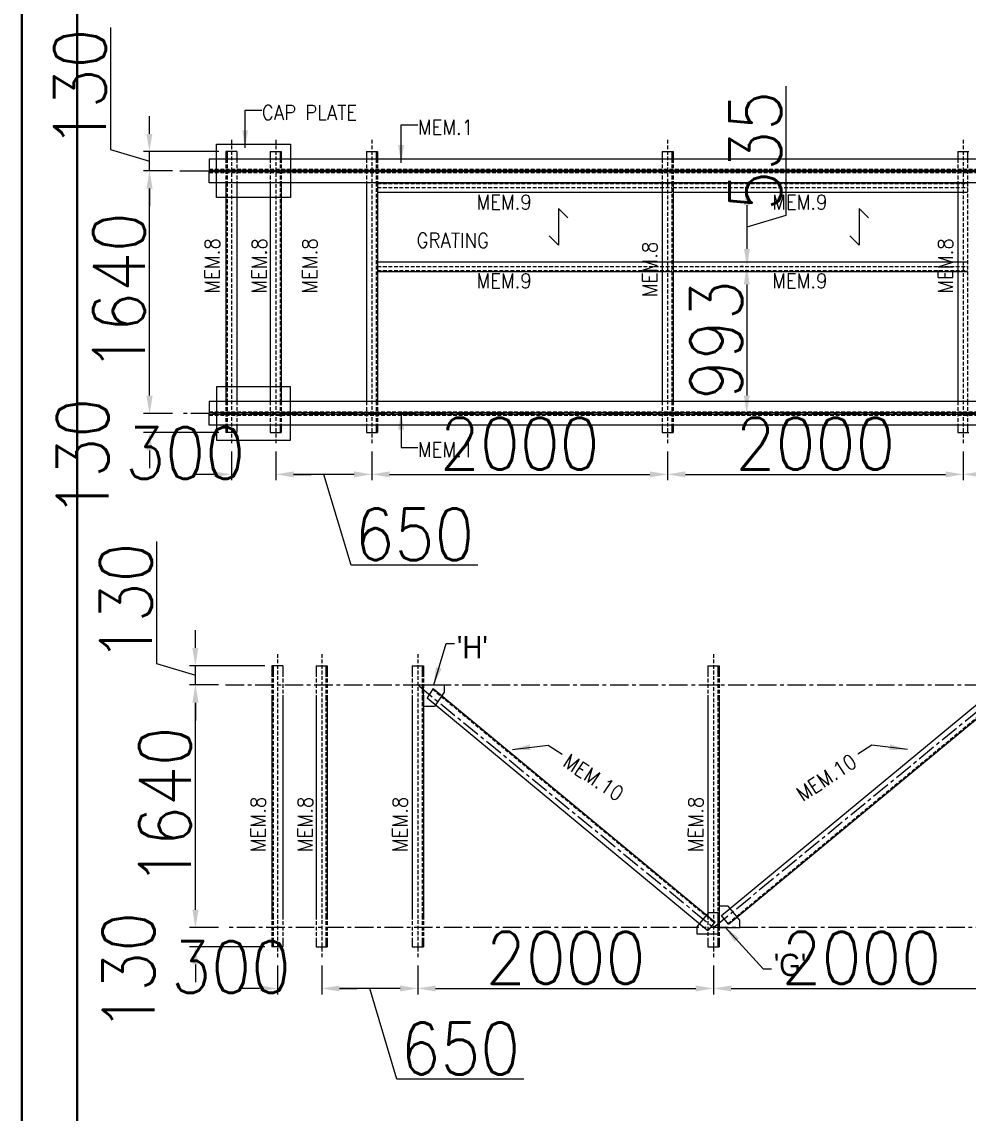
# Model space of a CAD drawing. Header units: millimetres. Extents: x 0 to 1124626, y -157535 to 82123.
# Drawn here: x 495897 to 502298, y 44400 to 51780 of the extents above; entities that cross this region are included whole.
import ezdxf

# ---------------------------------------------------------------- set-up
doc = ezdxf.new("R2010")
doc.units = ezdxf.units.MM
doc.header["$MEASUREMENT"] = 0
doc.linetypes.add('CENTER', pattern=[2, 1.25, -0.25, 0.25, -0.25])
doc.linetypes.add('HIDDEN', pattern=[0.375, 0.25, -0.125])
for name, color, linetype, lineweight in [('CN', 253, 'Continuous', 15), ('Dim', 6, 'Continuous', 13), ('rSHEET', 2, 'Continuous', 30), ('structure', 183, 'Continuous', 15), ('Text', 7, 'Continuous', 15), ('TEXT-4', 2, 'Continuous', 25)]:
    doc.layers.add(name, color=color, linetype=linetype, lineweight=lineweight)
doc.styles.add('style1', font='romans.shx', dxfattribs={"width": 0.9, "height": 300})
doc.dimstyles.new('Copy of DIM-1', dxfattribs={"dimscale": 40, "dimtxt": 125, "dimasz": 3, "dimexe": 1, "dimexo": 1.2, "dimgap": 0.8, "dimtad": 1, "dimdec": 0, "dimzin": 1, "dimdsep": 46, "dimtxsty": 'style1', "dimcen": 2, "dimclrd": 8, "dimclre": 8, "dimclrt": 7, "dimadec": 0, "dimazin": 0, "dimtfac": 1, "dimtdec": 0, "dimtofl": 0, "dimtmove": 1, "dimatfit": 3, "dimfxl": 1, "dimtolj": 1, "dimtzin": 0, "dimlwd": 9, "dimlwe": 9, "dimarcsym": 1})

# ---------------------------------------------------------------- blocks, each defined once
blk = doc.blocks.new('*D795')
at = {"layer": 'DEFPOINTS', "color": 0, "ltscale": 20, "transparency": 16777216}
for p in [(498575.2, 45446.7), (500575.2, 45446.7), (500575.2, 45243.6)]:
    blk.add_point(p, dxfattribs=at)
at = {"layer": 'Dim', "color": 8, "lineweight": 9, "ltscale": 20, "transparency": 16777216}
for p, q in [((498575.2, 45398.7), (498575.2, 45203.6)), ((500575.2, 45398.7), (500575.2, 45203.6)), ((498695.2, 45243.6), (500455.2, 45243.6))]:
    blk.add_line(p, q, dxfattribs=at)
at = {"layer": 'Dim', "color": 8, "ltscale": 20, "transparency": 16777216}
for points in [[(498695.2, 45263.6), (498695.2, 45223.6), (498575.2, 45243.6)], [(500455.2, 45223.6), (500455.2, 45263.6), (500575.2, 45243.6)]]:
    blk.add_solid(points, dxfattribs=at)
at = {"layer": 'Dim', "color": 7, "ltscale": 20, "transparency": 16777216, "insert": (499575.2, 45450.6), "char_height": 350, "attachment_point": 5, "style": 'style1'}
blk.add_mtext('\\A1;2000', dxfattribs=at)
blk = doc.blocks.new('*D796')
at = {"layer": 'DEFPOINTS', "color": 0, "ltscale": 20, "transparency": 16777216}
for p in [(500575.2, 45446.7), (502575.2, 45446.7), (502575.2, 45243.6)]:
    blk.add_point(p, dxfattribs=at)
at = {"layer": 'Dim', "color": 8, "lineweight": 9, "ltscale": 20, "transparency": 16777216}
for p, q in [((500575.2, 45398.7), (500575.2, 45203.6)), ((502575.2, 45398.7), (502575.2, 45203.6)), ((500695.2, 45243.6), (502455.2, 45243.6))]:
    blk.add_line(p, q, dxfattribs=at)
at = {"layer": 'Dim', "color": 8, "ltscale": 20, "transparency": 16777216}
for points in [[(500695.2, 45263.6), (500695.2, 45223.6), (500575.2, 45243.6)], [(502455.2, 45223.6), (502455.2, 45263.6), (502575.2, 45243.6)]]:
    blk.add_solid(points, dxfattribs=at)
at = {"layer": 'Dim', "color": 7, "ltscale": 20, "transparency": 16777216, "insert": (501575.2, 45450.6), "char_height": 350, "attachment_point": 5, "style": 'style1'}
blk.add_mtext('\\A1;2000', dxfattribs=at)
blk = doc.blocks.new('*D808')
at = {"layer": 'DEFPOINTS', "color": 0, "ltscale": 20, "transparency": 16777216}
for p in [(497925.2, 45446.7), (498575.2, 45446.7), (497925.2, 45243.6)]:
    blk.add_point(p, dxfattribs=at)
at = {"layer": 'Dim', "color": 8, "lineweight": 9, "ltscale": 20, "transparency": 16777216}
for p, q in [((497925.2, 45398.7), (497925.2, 45203.6)), ((498575.2, 45398.7), (498575.2, 45203.6)), ((498455.2, 45243.6), (498045.2, 45243.6)), ((498434.1, 44630.6), (498250.2, 45243.6)), ((499291.9, 44630.6), (498434.1, 44630.6))]:
    blk.add_line(p, q, dxfattribs=at)
at = {"layer": 'Dim', "color": 8, "ltscale": 20, "transparency": 16777216}
for points in [[(498045.2, 45263.6), (498045.2, 45223.6), (497925.2, 45243.6)], [(498455.2, 45223.6), (498455.2, 45263.6), (498575.2, 45243.6)]]:
    blk.add_solid(points, dxfattribs=at)
at = {"layer": 'Dim', "color": 7, "ltscale": 20, "transparency": 16777216, "insert": (498863, 44837.6), "char_height": 350, "attachment_point": 5, "style": 'style1'}
blk.add_mtext('\\A1;650', dxfattribs=at)
blk = doc.blocks.new('*D809')
at = {"layer": 'DEFPOINTS', "color": 0, "ltscale": 20, "transparency": 16777216}
for p in [(497625.2, 45446.7), (497925.2, 45446.7), (497625.2, 45243.6)]:
    blk.add_point(p, dxfattribs=at)
at = {"layer": 'Dim', "color": 8, "lineweight": 9, "ltscale": 20, "transparency": 16777216}
for p, q in [((497625.2, 45398.7), (497625.2, 45203.6)), ((497925.2, 45398.7), (497925.2, 45203.6)), ((497505.2, 45243.6), (497385.2, 45243.6)), ((498045.2, 45243.6), (498165.2, 45243.6))]:
    blk.add_line(p, q, dxfattribs=at)
at = {"layer": 'Dim', "color": 8, "ltscale": 20, "transparency": 16777216}
for points in [[(497505.2, 45223.6), (497505.2, 45263.6), (497625.2, 45243.6)], [(498045.2, 45263.6), (498045.2, 45223.6), (497925.2, 45243.6)]]:
    blk.add_solid(points, dxfattribs=at)
at = {"layer": 'Dim', "color": 7, "ltscale": 20, "transparency": 16777216, "insert": (497312.3, 45388.5), "char_height": 350, "attachment_point": 5, "style": 'style1'}
blk.add_mtext('\\A1;300', dxfattribs=at)
blk = doc.blocks.new('*D810')
at = {"layer": 'DEFPOINTS', "color": 0, "ltscale": 20, "transparency": 16777216}
for p in [(497071.9, 47295.9), (497275.2, 47295.9), (497275.2, 45655.9)]:
    blk.add_point(p, dxfattribs=at)
at = {"layer": 'Dim', "color": 8, "lineweight": 9, "ltscale": 20, "transparency": 16777216}
for p, q in [((497227.2, 47295.9), (497031.9, 47295.9)), ((497071.9, 45775.9), (497071.9, 47175.9)), ((497227.2, 45655.9), (497031.9, 45655.9))]:
    blk.add_line(p, q, dxfattribs=at)
at = {"layer": 'Dim', "color": 8, "ltscale": 20, "transparency": 16777216}
for points in [[(497091.9, 47175.9), (497051.9, 47175.9), (497071.9, 47295.9)], [(497051.9, 45775.9), (497091.9, 45775.9), (497071.9, 45655.9)]]:
    blk.add_solid(points, dxfattribs=at)
at = {"layer": 'Dim', "color": 7, "ltscale": 20, "transparency": 16777216, "insert": (496864.9, 46475.9), "char_height": 350, "attachment_point": 5, "rotation": 90, "style": 'style1'}
blk.add_mtext('\\A1;1640', dxfattribs=at)
blk = doc.blocks.new('*D811')
at = {"layer": 'DEFPOINTS', "color": 0, "ltscale": 20, "transparency": 16777216}
for p in [(497070.4, 47425.9), (497587.7, 47425.9), (497129.5, 47295.9)]:
    blk.add_point(p, dxfattribs=at)
at = {"layer": 'Dim', "color": 8, "lineweight": 9, "ltscale": 20, "transparency": 16777216}
for p, q in [((496807.4, 48266.1), (496807.4, 47439.8)), ((497070.4, 47545.9), (497070.4, 47665.9)), ((496807.4, 47439.8), (497070.4, 47360.9)), ((497539.7, 47425.9), (497030.4, 47425.9)), ((497070.4, 47295.9), (497070.4, 47425.9)), ((497081.5, 47295.9), (497030.4, 47295.9)), ((497070.4, 47175.9), (497070.4, 47055.9))]:
    blk.add_line(p, q, dxfattribs=at)
at = {"layer": 'Dim', "color": 8, "ltscale": 20, "transparency": 16777216}
for points in [[(497050.4, 47545.9), (497090.4, 47545.9), (497070.4, 47425.9)], [(497090.4, 47175.9), (497050.4, 47175.9), (497070.4, 47295.9)]]:
    blk.add_solid(points, dxfattribs=at)
at = {"layer": 'Dim', "color": 7, "ltscale": 20, "transparency": 16777216, "insert": (496600.4, 47852.9), "char_height": 350, "attachment_point": 5, "rotation": 90, "style": 'style1'}
blk.add_mtext('\\A1;130', dxfattribs=at)
blk = doc.blocks.new('*D812')
at = {"layer": 'DEFPOINTS', "color": 0, "ltscale": 20, "transparency": 16777216}
for p in [(497129.5, 45655.9), (497070.4, 45525.9), (497587.7, 45525.9)]:
    blk.add_point(p, dxfattribs=at)
at = {"layer": 'Dim', "color": 8, "lineweight": 9, "ltscale": 20, "transparency": 16777216}
for p, q in [((497070.4, 45775.9), (497070.4, 45895.9)), ((497081.5, 45655.9), (497030.4, 45655.9)), ((497539.7, 45525.9), (497030.4, 45525.9)), ((497070.4, 45405.9), (497070.4, 45285.9))]:
    blk.add_line(p, q, dxfattribs=at)
at = {"layer": 'Dim', "color": 8, "ltscale": 20, "transparency": 16777216}
for points in [[(497050.4, 45775.9), (497090.4, 45775.9), (497070.4, 45655.9)], [(497090.4, 45405.9), (497050.4, 45405.9), (497070.4, 45525.9)]]:
    blk.add_solid(points, dxfattribs=at)
at = {"layer": 'Dim', "color": 7, "ltscale": 20, "transparency": 16777216, "insert": (496618.4, 45355.6), "char_height": 350, "attachment_point": 5, "rotation": 90, "style": 'style1'}
blk.add_mtext('\\A1;130', dxfattribs=at)
blk = doc.blocks.new('*D813')
at = {"layer": 'DEFPOINTS', "color": 0, "ltscale": 20, "transparency": 16777216}
for p in [(498264.5, 48922.9), (500264.5, 48922.9), (500264.5, 48719.8)]:
    blk.add_point(p, dxfattribs=at)
at = {"layer": 'Dim', "color": 8, "lineweight": 9, "ltscale": 20, "transparency": 16777216}
for p, q in [((498264.5, 48874.9), (498264.5, 48679.8)), ((500264.5, 48874.9), (500264.5, 48679.8)), ((498384.5, 48719.8), (500144.5, 48719.8))]:
    blk.add_line(p, q, dxfattribs=at)
at = {"layer": 'Dim', "color": 8, "ltscale": 20, "transparency": 16777216}
for points in [[(498384.5, 48739.8), (498384.5, 48699.8), (498264.5, 48719.8)], [(500144.5, 48699.8), (500144.5, 48739.8), (500264.5, 48719.8)]]:
    blk.add_solid(points, dxfattribs=at)
at = {"layer": 'Dim', "color": 7, "ltscale": 20, "transparency": 16777216, "insert": (499264.5, 48926.8), "char_height": 350, "attachment_point": 5, "style": 'style1'}
blk.add_mtext('\\A1;2000', dxfattribs=at)
blk = doc.blocks.new('*D814')
at = {"layer": 'DEFPOINTS', "color": 0, "ltscale": 20, "transparency": 16777216}
for p in [(500264.5, 48922.9), (502264.5, 48922.9), (502264.5, 48719.8)]:
    blk.add_point(p, dxfattribs=at)
at = {"layer": 'Dim', "color": 8, "lineweight": 9, "ltscale": 20, "transparency": 16777216}
for p, q in [((500264.5, 48874.9), (500264.5, 48679.8)), ((502264.5, 48874.9), (502264.5, 48679.8)), ((500384.5, 48719.8), (502144.5, 48719.8))]:
    blk.add_line(p, q, dxfattribs=at)
at = {"layer": 'Dim', "color": 8, "ltscale": 20, "transparency": 16777216}
for points in [[(500384.5, 48739.8), (500384.5, 48699.8), (500264.5, 48719.8)], [(502144.5, 48699.8), (502144.5, 48739.8), (502264.5, 48719.8)]]:
    blk.add_solid(points, dxfattribs=at)
at = {"layer": 'Dim', "color": 7, "ltscale": 20, "transparency": 16777216, "insert": (501264.5, 48926.8), "char_height": 350, "attachment_point": 5, "style": 'style1'}
blk.add_mtext('\\A1;2000', dxfattribs=at)
blk = doc.blocks.new('*D815')
at = {"layer": 'DEFPOINTS', "color": 0, "ltscale": 20, "transparency": 16777216}
for p in [(502264.5, 48922.9), (504264.5, 48922.9), (504264.5, 48719.8)]:
    blk.add_point(p, dxfattribs=at)
at = {"layer": 'Dim', "color": 8, "lineweight": 9, "ltscale": 20, "transparency": 16777216}
for p, q in [((502264.5, 48874.9), (502264.5, 48679.8)), ((504264.5, 48874.9), (504264.5, 48679.8)), ((502384.5, 48719.8), (504144.5, 48719.8))]:
    blk.add_line(p, q, dxfattribs=at)
at = {"layer": 'Dim', "color": 8, "ltscale": 20, "transparency": 16777216}
for points in [[(502384.5, 48739.8), (502384.5, 48699.8), (502264.5, 48719.8)], [(504144.5, 48699.8), (504144.5, 48739.8), (504264.5, 48719.8)]]:
    blk.add_solid(points, dxfattribs=at)
at = {"layer": 'Dim', "color": 7, "ltscale": 20, "transparency": 16777216, "insert": (503264.5, 48926.8), "char_height": 350, "attachment_point": 5, "style": 'style1'}
blk.add_mtext('\\A1;2000', dxfattribs=at)
blk = doc.blocks.new('*D826')
at = {"layer": 'DEFPOINTS', "color": 0, "ltscale": 20, "transparency": 16777216}
for p in [(497614.5, 48922.9), (498264.5, 48922.9), (497614.5, 48719.8)]:
    blk.add_point(p, dxfattribs=at)
at = {"layer": 'Dim', "color": 8, "lineweight": 9, "ltscale": 20, "transparency": 16777216}
for p, q in [((497614.5, 48874.9), (497614.5, 48679.8)), ((498264.5, 48874.9), (498264.5, 48679.8)), ((498144.5, 48719.8), (497734.5, 48719.8)), ((498123.4, 48106.8), (497939.5, 48719.8)), ((498981.2, 48106.8), (498123.4, 48106.8))]:
    blk.add_line(p, q, dxfattribs=at)
at = {"layer": 'Dim', "color": 8, "ltscale": 20, "transparency": 16777216}
for points in [[(497734.5, 48739.8), (497734.5, 48699.8), (497614.5, 48719.8)], [(498144.5, 48699.8), (498144.5, 48739.8), (498264.5, 48719.8)]]:
    blk.add_solid(points, dxfattribs=at)
at = {"layer": 'Dim', "color": 7, "ltscale": 20, "transparency": 16777216, "insert": (498552.3, 48313.8), "char_height": 350, "attachment_point": 5, "style": 'style1'}
blk.add_mtext('\\A1;650', dxfattribs=at)
blk = doc.blocks.new('*D827')
at = {"layer": 'DEFPOINTS', "color": 0, "ltscale": 20, "transparency": 16777216}
for p in [(497314.5, 48922.9), (497614.5, 48922.9), (497314.5, 48719.8)]:
    blk.add_point(p, dxfattribs=at)
at = {"layer": 'Dim', "color": 8, "lineweight": 9, "ltscale": 20, "transparency": 16777216}
for p, q in [((497314.5, 48874.9), (497314.5, 48679.8)), ((497614.5, 48874.9), (497614.5, 48679.8)), ((497194.5, 48719.8), (497074.5, 48719.8)), ((497734.5, 48719.8), (497854.5, 48719.8))]:
    blk.add_line(p, q, dxfattribs=at)
at = {"layer": 'Dim', "color": 8, "ltscale": 20, "transparency": 16777216}
for points in [[(497194.5, 48699.8), (497194.5, 48739.8), (497314.5, 48719.8)], [(497734.5, 48739.8), (497734.5, 48699.8), (497614.5, 48719.8)]]:
    blk.add_solid(points, dxfattribs=at)
at = {"layer": 'Dim', "color": 7, "ltscale": 20, "transparency": 16777216, "insert": (497001.7, 48864.7), "char_height": 350, "attachment_point": 5, "style": 'style1'}
blk.add_mtext('\\A1;300', dxfattribs=at)
blk = doc.blocks.new('*D828')
at = {"layer": 'DEFPOINTS', "color": 0, "ltscale": 20, "transparency": 16777216}
for p in [(496761.3, 50772.1), (496964.5, 50772.1), (496964.5, 49132.1)]:
    blk.add_point(p, dxfattribs=at)
at = {"layer": 'Dim', "color": 8, "lineweight": 9, "ltscale": 20, "transparency": 16777216}
for p, q in [((496916.5, 50772.1), (496721.3, 50772.1)), ((496761.3, 49252.1), (496761.3, 50652.1)), ((496916.5, 49132.1), (496721.3, 49132.1))]:
    blk.add_line(p, q, dxfattribs=at)
at = {"layer": 'Dim', "color": 8, "ltscale": 20, "transparency": 16777216}
for points in [[(496781.3, 50652.1), (496741.3, 50652.1), (496761.3, 50772.1)], [(496741.3, 49252.1), (496781.3, 49252.1), (496761.3, 49132.1)]]:
    blk.add_solid(points, dxfattribs=at)
at = {"layer": 'Dim', "color": 7, "ltscale": 20, "transparency": 16777216, "insert": (496554.3, 49952.1), "char_height": 350, "attachment_point": 5, "rotation": 90, "style": 'style1'}
blk.add_mtext('\\A1;1640', dxfattribs=at)
blk = doc.blocks.new('*D829')
at = {"layer": 'DEFPOINTS', "color": 0, "ltscale": 20, "transparency": 16777216}
for p in [(496759.8, 50902.1), (497277, 50902.1), (496818.9, 50772.1)]:
    blk.add_point(p, dxfattribs=at)
at = {"layer": 'Dim', "color": 8, "lineweight": 9, "ltscale": 20, "transparency": 16777216}
for p, q in [((496496.8, 51742.3), (496496.8, 50916)), ((496759.8, 51022.1), (496759.8, 51142.1)), ((496496.8, 50916), (496759.8, 50837.1)), ((497229, 50902.1), (496719.8, 50902.1)), ((496759.8, 50772.1), (496759.8, 50902.1)), ((496770.9, 50772.1), (496719.8, 50772.1)), ((496759.8, 50652.1), (496759.8, 50532.1))]:
    blk.add_line(p, q, dxfattribs=at)
at = {"layer": 'Dim', "color": 8, "ltscale": 20, "transparency": 16777216}
for points in [[(496739.8, 51022.1), (496779.8, 51022.1), (496759.8, 50902.1)], [(496779.8, 50652.1), (496739.8, 50652.1), (496759.8, 50772.1)]]:
    blk.add_solid(points, dxfattribs=at)
at = {"layer": 'Dim', "color": 7, "ltscale": 20, "transparency": 16777216, "insert": (496289.8, 51329.1), "char_height": 350, "attachment_point": 5, "rotation": 90, "style": 'style1'}
blk.add_mtext('\\A1;130', dxfattribs=at)
blk = doc.blocks.new('*D830')
at = {"layer": 'DEFPOINTS', "color": 0, "ltscale": 20, "transparency": 16777216}
for p in [(496818.9, 49132.1), (496759.8, 49002.1), (497277, 49002.1)]:
    blk.add_point(p, dxfattribs=at)
at = {"layer": 'Dim', "color": 8, "lineweight": 9, "ltscale": 20, "transparency": 16777216}
for p, q in [((496759.8, 49252.1), (496759.8, 49372.1)), ((496770.9, 49132.1), (496719.8, 49132.1)), ((497229, 49002.1), (496719.8, 49002.1)), ((496759.8, 48882.1), (496759.8, 48762.1))]:
    blk.add_line(p, q, dxfattribs=at)
at = {"layer": 'Dim', "color": 8, "ltscale": 20, "transparency": 16777216}
for points in [[(496739.8, 49252.1), (496779.8, 49252.1), (496759.8, 49132.1)], [(496779.8, 48882.1), (496739.8, 48882.1), (496759.8, 49002.1)]]:
    blk.add_solid(points, dxfattribs=at)
at = {"layer": 'Dim', "color": 7, "ltscale": 20, "transparency": 16777216, "insert": (496307.8, 48831.8), "char_height": 350, "attachment_point": 5, "rotation": 90, "style": 'style1'}
blk.add_mtext('\\A1;130', dxfattribs=at)
blk = doc.blocks.new('*D851')
at = {"layer": 'DEFPOINTS', "color": 0, "ltscale": 20, "transparency": 16777216}
for p in [(500789.5, 50659.6), (500789.5, 50124.6), (500801.3, 50124.6)]:
    blk.add_point(p, dxfattribs=at)
at = {"layer": 'Dim', "color": 8, "lineweight": 9, "ltscale": 20, "transparency": 16777216}
for p, q in [((501064.3, 51344.5), (501064.3, 50471)), ((500837.5, 50659.6), (500841.3, 50659.6)), ((500801.3, 50539.6), (500801.3, 50244.6)), ((501064.3, 50471), (500801.3, 50392.1)), ((500837.5, 50124.6), (500841.3, 50124.6))]:
    blk.add_line(p, q, dxfattribs=at)
at = {"layer": 'Dim', "color": 8, "ltscale": 20, "transparency": 16777216}
for points in [[(500821.3, 50539.6), (500781.3, 50539.6), (500801.3, 50659.6)], [(500781.3, 50244.6), (500821.3, 50244.6), (500801.3, 50124.6)]]:
    blk.add_solid(points, dxfattribs=at)
at = {"layer": 'Dim', "color": 7, "ltscale": 20, "transparency": 16777216, "insert": (500857.3, 50907.7), "char_height": 350, "attachment_point": 5, "rotation": 90, "style": 'style1'}
blk.add_mtext('\\A1;535', dxfattribs=at)
blk = doc.blocks.new('*D852')
at = {"layer": 'DEFPOINTS', "color": 0, "ltscale": 20, "transparency": 16777216}
for p in [(500823.8, 50124.6), (500800.1, 49132.1), (500823.8, 49132.1)]:
    blk.add_point(p, dxfattribs=at)
at = {"layer": 'Dim', "color": 8, "lineweight": 9, "ltscale": 20, "transparency": 16777216}
for p, q in [((500775.8, 50124.6), (500760.1, 50124.6)), ((500800.1, 50004.6), (500800.1, 49252.1)), ((500775.8, 49132.1), (500760.1, 49132.1))]:
    blk.add_line(p, q, dxfattribs=at)
at = {"layer": 'Dim', "color": 8, "ltscale": 20, "transparency": 16777216}
for points in [[(500820.1, 50004.6), (500780.1, 50004.6), (500800.1, 50124.6)], [(500780.1, 49252.1), (500820.1, 49252.1), (500800.1, 49132.1)]]:
    blk.add_solid(points, dxfattribs=at)
at = {"layer": 'Dim', "color": 7, "ltscale": 20, "transparency": 16777216, "insert": (500593.1, 49628.3), "char_height": 350, "attachment_point": 5, "rotation": 90, "style": 'style1'}
blk.add_mtext('\\A1;993', dxfattribs=at)

msp = doc.modelspace()

# ---------------------------------------------------------------- linework, layer by layer
at = {"layer": 'CN', "linetype": 'HIDDEN', "ltscale": 100}
for p, q in [((497314.5323, 50981.2178), (497314.5323, 48922.9247)), ((497614.5323, 50981.2178), (497614.5323, 48922.9247)), ((498264.5323, 50981.2178), (498264.5323, 48922.9247)), ((500264.5323, 50981.2178), (500264.5323, 48922.9247)), ((502264.5323, 50981.2178), (502264.5323, 48922.9247)), ((497164.5323, 50783.0712), (523364.5323, 50783.0712)), ((497164.5323, 50761.0712), (523364.5323, 50761.0712)), ((498302.0323, 50659.5712), (500293.0323, 50659.5712)), ((500302.0323, 50659.5712), (502293.0323, 50659.5712)), ((498302.0323, 50124.5712), (500293.0323, 50124.5712)), ((500302.0323, 50124.5712), (502293.0323, 50124.5712)), ((497164.5323, 49143.0712), (523364.5323, 49143.0712)), ((497164.5323, 49121.0712), (523364.5323, 49121.0712)), ((497625.1642, 47505.012), (497625.1642, 45446.7189)), ((497925.1642, 47505.012), (497925.1642, 45446.7189)), ((498575.1642, 47505.012), (498575.1642, 45446.7189)), ((500575.1642, 47505.012), (500575.1642, 45446.7189))]:
    msp.add_line(p, q, dxfattribs=at)
at = {"layer": 'CN', "linetype": 'CENTER', "ltscale": 100}
for p, q in [((496964.5323, 50772.0712), (523564.5323, 50772.0712)), ((523564.5323, 49132.0712), (496964.5323, 49132.0712)), ((497275.1642, 47295.8654), (523875.1642, 47295.8654)), ((498575.1642, 47295.8654), (500575.1642, 45655.8654)), ((500575.1642, 45655.8654), (502575.1642, 47295.8654)), ((523875.1642, 45655.8654), (497275.1642, 45655.8654))]:
    msp.add_line(p, q, dxfattribs=at)
at = {"layer": 'Dim', "color": 2, "linetype": 'HIDDEN', "ltscale": 100}
for p, q in [((497277.0323, 50852.0712), (497277.0323, 50692.0712)), ((497286.0323, 50852.0712), (497286.0323, 50692.0712)), ((497352.0323, 50852.0712), (497352.0323, 50692.0712)), ((497577.0323, 50852.0712), (497577.0323, 50692.0712)), ((497643.0323, 50852.0712), (497643.0323, 50692.0712)), ((497652.0323, 50852.0712), (497652.0323, 50692.0712)), ((498227.0323, 50852.0712), (498227.0323, 50692.0712)), ((498293.0323, 50852.0712), (498293.0323, 50692.0712)), ((498302.0323, 50852.0712), (498302.0323, 50692.0712)), ((500227.0323, 50852.0712), (500227.0323, 50692.0712)), ((500293.0323, 50852.0712), (500293.0323, 50692.0712)), ((500302.0323, 50852.0712), (500302.0323, 50692.0712)), ((502227.0323, 50852.0712), (502227.0323, 50692.0712)), ((502293.0323, 50852.0712), (502293.0323, 50692.0712)), ((497286.0323, 50692.0712), (497286.0323, 49212.0712)), ((497643.0323, 50692.0712), (497643.0323, 49212.0712)), ((498293.0323, 50692.0712), (498293.0323, 49212.0712)), ((498302.0323, 50686.0712), (500293.0323, 50686.0712)), ((500293.0323, 50692.0712), (500293.0323, 49212.0712)), ((500302.0323, 50686.0712), (502293.0323, 50686.0712)), ((502293.0323, 50692.0712), (502293.0323, 49212.0712)), ((498302.0323, 50098.0712), (500293.0323, 50098.0712)), ((500302.0323, 50098.0712), (502293.0323, 50098.0712)), ((497277.0323, 49212.0712), (497277.0323, 49052.0712)), ((497286.0323, 49212.0712), (497286.0323, 49052.0712)), ((497352.0323, 49212.0712), (497352.0323, 49052.0712)), ((497577.0323, 49212.0712), (497577.0323, 49052.0712)), ((497643.0323, 49212.0712), (497643.0323, 49052.0712)), ((497652.0323, 49212.0712), (497652.0323, 49052.0712)), ((498227.0323, 49212.0712), (498227.0323, 49052.0712)), ((498293.0323, 49212.0712), (498293.0323, 49052.0712)), ((498302.0323, 49212.0712), (498302.0323, 49052.0712)), ((500227.0323, 49212.0712), (500227.0323, 49052.0712)), ((500293.0323, 49212.0712), (500293.0323, 49052.0712)), ((500302.0323, 49212.0712), (500302.0323, 49052.0712)), ((502227.0323, 49212.0712), (502227.0323, 49052.0712)), ((502293.0323, 49212.0712), (502293.0323, 49052.0712)), ((497587.6642, 47375.8654), (497587.6642, 47215.8654)), ((497596.6642, 47375.8654), (497596.6642, 47215.8654)), ((497662.6642, 47375.8654), (497662.6642, 47215.8654)), ((497887.6642, 47375.8654), (497887.6642, 47215.8654)), ((497953.6642, 47375.8654), (497953.6642, 47215.8654)), ((497962.6642, 47375.8654), (497962.6642, 47215.8654)), ((498537.6642, 47375.8654), (498537.6642, 47215.8654)), ((498603.6642, 47375.8654), (498603.6642, 47215.8654)), ((498612.6642, 47375.8654), (498612.6642, 47215.8654)), ((500537.6642, 47375.8654), (500537.6642, 47215.8654)), ((500603.6642, 47375.8654), (500603.6642, 47215.8654)), ((500612.6642, 47375.8654), (500612.6642, 47215.8654)), ((498675.7746, 47266.3731), (500582.8436, 45687.4963)), ((500673.457, 45683.439), (502582.8437, 47264.2346)), ((497596.6642, 47215.8654), (497596.6642, 45735.8654)), ((497953.6642, 47215.8654), (497953.6642, 45735.8654)), ((498603.6642, 47215.8654), (498603.6642, 45735.8654)), ((500603.6642, 47215.8654), (500603.6642, 45735.8654)), ((497587.6642, 45735.8654), (497587.6642, 45575.8654)), ((497596.6642, 45735.8654), (497596.6642, 45575.8654)), ((497662.6642, 45735.8654), (497662.6642, 45575.8654)), ((497887.6642, 45735.8654), (497887.6642, 45575.8654)), ((497953.6642, 45735.8654), (497953.6642, 45575.8654)), ((497962.6642, 45735.8654), (497962.6642, 45575.8654)), ((498537.6642, 45735.8654), (498537.6642, 45575.8654)), ((498603.6642, 45735.8654), (498603.6642, 45575.8654)), ((498612.6642, 45735.8654), (498612.6642, 45575.8654)), ((500537.6642, 45735.8654), (500537.6642, 45575.8654)), ((500603.6642, 45735.8654), (500603.6642, 45575.8654)), ((500612.6642, 45735.8654), (500612.6642, 45575.8654))]:
    msp.add_line(p, q, dxfattribs=at)
at = {"layer": 'Dim', "color": 2, "ltscale": 20}
for p, q in [((497084.5125, 50772.0712), (497779.6203, 50772.0712)), ((499526.3343, 50518.5475), (499526.3343, 50269.9981)), ((499589.4398, 50455.442), (499526.3343, 50518.5475)), ((501560.2475, 50518.5475), (501560.2475, 50269.9981)), ((501623.353, 50455.442), (501560.2475, 50518.5475)), ((499526.3343, 50269.9981), (499463.2288, 50333.1036)), ((501560.2475, 50269.9981), (501497.142, 50333.1036))]:
    msp.add_line(p, q, dxfattribs=at)
at = {"layer": 'Dim', "ltscale": 20}
for points in [[(497214.5323, 50952.0712), (497714.5323, 50952.0712), (497714.5323, 50592.0712), (497214.5323, 50592.0712)], [(497214.5323, 48952.0712), (497714.5323, 48952.0712), (497714.5323, 49312.0712), (497214.5323, 49312.0712)], [(498752.5544, 47295.8654), (498752.5544, 47246.2269), (498688.5435, 47150.6884), (498612.6642, 47150.6884), (498612.6642, 47295.8654)], [(500463.7741, 45611.6454), (500463.7741, 45661.284), (500542.8711, 45756.8225), (500603.6642, 45756.8225), (500603.6642, 45611.6454)], [(500752.5544, 45655.8654), (500752.5544, 45705.504), (500673.4609, 45801.0425), (500612.6642, 45801.0425), (500612.6642, 45655.8654)]]:
    msp.add_lwpolyline(points, close=True, dxfattribs=at)
at = {"layer": 'rSHEET'}
msp.add_lwpolyline([(495896.8161, 31349.5566), (535189.7745, 31349.5566), (535189.7745, 59132.4848), (495896.8161, 59132.4848)], close=True, dxfattribs=at)
msp.add_lwpolyline([(496551.6987, 31723.0736), (534534.8919, 31723.0736, 0.414213562), (534815.5558, 32003.7375), (534815.5558, 58478.3038, 0.414213562), (534534.8919, 58758.9678), (496551.6987, 58758.9678, 0.414213562), (496271.0348, 58478.3038), (496271.0348, 32003.7375, 0.414213562)], format="xyb", close=True, dxfattribs=at)
at = {"layer": 'structure', "color": 2, "ltscale": 20}
for p, q in [((497277.0323, 50902.0712), (497277.0323, 50852.0712)), ((497352.0323, 50902.0712), (497277.0323, 50902.0712)), ((497286.0323, 50902.0712), (497286.0323, 50852.0712)), ((497352.0323, 50902.0712), (497352.0323, 50852.0712)), ((497577.0323, 50902.0712), (497577.0323, 50852.0712)), ((497577.0323, 50902.0712), (497652.0323, 50902.0712)), ((497643.0323, 50902.0712), (497643.0323, 50852.0712)), ((497652.0323, 50902.0712), (497652.0323, 50852.0712)), ((498227.0323, 50902.0712), (498227.0323, 50852.0712)), ((498227.0323, 50902.0712), (498302.0323, 50902.0712)), ((498293.0323, 50902.0712), (498293.0323, 50852.0712)), ((498302.0323, 50902.0712), (498302.0323, 50852.0712)), ((500227.0323, 50902.0712), (500227.0323, 50852.0712)), ((500227.0323, 50902.0712), (500302.0323, 50902.0712)), ((500293.0323, 50902.0712), (500293.0323, 50852.0712)), ((500302.0323, 50902.0712), (500302.0323, 50852.0712)), ((502227.0323, 50902.0712), (502227.0323, 50852.0712)), ((502227.0323, 50902.0712), (502302.0323, 50902.0712)), ((502293.0323, 50902.0712), (502293.0323, 50852.0712)), ((497277.0323, 50692.0712), (497277.0323, 49212.0712)), ((497352.0323, 50692.0712), (497352.0323, 49212.0712)), ((497577.0323, 50692.0712), (497577.0323, 49212.0712)), ((497652.0323, 50692.0712), (497652.0323, 49212.0712)), ((498227.0323, 50692.0712), (498227.0323, 49212.0712)), ((498302.0323, 50692.0712), (498302.0323, 49212.0712)), ((498302.0323, 50692.0712), (500293.0323, 50692.0712)), ((498302.0323, 50627.0712), (500293.0323, 50627.0712)), ((500227.0323, 50692.0712), (500227.0323, 49212.0712)), ((500302.0323, 50692.0712), (500302.0323, 49212.0712)), ((500302.0323, 50692.0712), (502293.0323, 50692.0712)), ((500302.0323, 50627.0712), (502293.0323, 50627.0712)), ((502227.0323, 50692.0712), (502227.0323, 49212.0712)), ((498302.0323, 50157.0712), (500293.0323, 50157.0712)), ((500302.0323, 50157.0712), (502293.0323, 50157.0712)), ((498302.0323, 50092.0712), (500293.0323, 50092.0712)), ((500302.0323, 50092.0712), (502293.0323, 50092.0712)), ((497277.0323, 49052.0712), (497277.0323, 49002.0712)), ((497352.0323, 49002.0712), (497277.0323, 49002.0712)), ((497286.0323, 49052.0712), (497286.0323, 49002.0712)), ((497352.0323, 49052.0712), (497352.0323, 49002.0712)), ((497577.0323, 49052.0712), (497577.0323, 49002.0712)), ((497577.0323, 49002.0712), (497652.0323, 49002.0712)), ((497643.0323, 49052.0712), (497643.0323, 49002.0712)), ((497652.0323, 49052.0712), (497652.0323, 49002.0712)), ((498227.0323, 49052.0712), (498227.0323, 49002.0712)), ((498227.0323, 49002.0712), (498302.0323, 49002.0712)), ((498293.0323, 49052.0712), (498293.0323, 49002.0712)), ((498302.0323, 49052.0712), (498302.0323, 49002.0712)), ((500227.0323, 49052.0712), (500227.0323, 49002.0712)), ((500227.0323, 49002.0712), (500302.0323, 49002.0712)), ((500293.0323, 49052.0712), (500293.0323, 49002.0712)), ((500302.0323, 49052.0712), (500302.0323, 49002.0712)), ((502227.0323, 49052.0712), (502227.0323, 49002.0712)), ((502227.0323, 49002.0712), (502302.0323, 49002.0712)), ((502293.0323, 49052.0712), (502293.0323, 49002.0712)), ((497587.6642, 47425.8654), (497587.6642, 47375.8654)), ((497662.6642, 47425.8654), (497587.6642, 47425.8654)), ((497596.6642, 47425.8654), (497596.6642, 47375.8654)), ((497662.6642, 47425.8654), (497662.6642, 47375.8654)), ((497887.6642, 47425.8654), (497887.6642, 47375.8654)), ((497887.6642, 47425.8654), (497962.6642, 47425.8654)), ((497953.6642, 47425.8654), (497953.6642, 47375.8654)), ((497962.6642, 47425.8654), (497962.6642, 47375.8654)), ((498537.6642, 47425.8654), (498537.6642, 47375.8654)), ((498537.6642, 47425.8654), (498612.6642, 47425.8654)), ((498603.6642, 47425.8654), (498603.6642, 47375.8654)), ((498612.6642, 47425.8654), (498612.6642, 47375.8654)), ((500537.6642, 47425.8654), (500537.6642, 47375.8654)), ((500537.6642, 47425.8654), (500612.6642, 47425.8654)), ((500603.6642, 47425.8654), (500603.6642, 47375.8654)), ((500612.6642, 47425.8654), (500612.6642, 47375.8654)), ((500629.6797, 45736.3159), (502537.6642, 47315.8793)), ((498679.1143, 47271.3577), (498637.3681, 47209.05)), ((498679.1143, 47271.3577), (500586.6503, 45692.0943)), ((500677.2637, 45678.841), (502586.6503, 47259.6366)), ((497587.6642, 47215.8654), (497587.6642, 45735.8654)), ((497662.6642, 47215.8654), (497662.6642, 45735.8654)), ((497887.6642, 47215.8654), (497887.6642, 45735.8654)), ((497962.6642, 47215.8654), (497962.6642, 45735.8654)), ((498537.6642, 47215.8654), (498537.6642, 45735.8654)), ((498612.6642, 47215.8654), (498612.6642, 45735.8654)), ((498637.3681, 47209.05), (500537.6642, 45635.8516)), ((500537.6642, 47215.8654), (500537.6642, 45735.8654)), ((500612.6642, 47215.8654), (500612.6642, 45735.8654)), ((500539.1014, 45634.6618), (500586.6503, 45692.0943)), ((500677.2637, 45678.841), (500629.6797, 45736.3159)), ((497587.6642, 45575.8654), (497587.6642, 45525.8654)), ((497596.6642, 45575.8654), (497596.6642, 45525.8654)), ((497662.6642, 45575.8654), (497662.6642, 45525.8654)), ((497887.6642, 45575.8654), (497887.6642, 45525.8654)), ((497953.6642, 45575.8654), (497953.6642, 45525.8654)), ((497962.6642, 45575.8654), (497962.6642, 45525.8654)), ((498537.6642, 45575.8654), (498537.6642, 45525.8654)), ((498603.6642, 45575.8654), (498603.6642, 45525.8654)), ((498612.6642, 45575.8654), (498612.6642, 45525.8654)), ((500537.6642, 45575.8654), (500537.6642, 45525.8654)), ((500603.6642, 45575.8654), (500603.6642, 45525.8654)), ((500612.6642, 45575.8654), (500612.6642, 45525.8654)), ((497662.6642, 45525.8654), (497587.6642, 45525.8654)), ((497887.6642, 45525.8654), (497962.6642, 45525.8654)), ((498537.6642, 45525.8654), (498612.6642, 45525.8654)), ((500537.6642, 45525.8654), (500612.6642, 45525.8654))]:
    msp.add_line(p, q, dxfattribs=at)
at = {"layer": 'structure', "ltscale": 20}
for points in [[(497164.5323, 50777.0712), (523364.5323, 50777.0712), (523364.5323, 50852.0712), (497164.5323, 50852.0712)], [(497164.5323, 50767.0712), (523364.5323, 50767.0712), (523364.5323, 50692.0712), (497164.5323, 50692.0712)], [(497164.5323, 49137.0712), (523364.5323, 49137.0712), (523364.5323, 49212.0712), (497164.5323, 49212.0712)], [(497164.5323, 49127.0712), (523364.5323, 49127.0712), (523364.5323, 49052.0712), (497164.5323, 49052.0712)]]:
    msp.add_lwpolyline(points, close=True, dxfattribs=at)

# ---------------------------------------------------------------- texts
at = {"layer": 'Text', "ltscale": 20, "char_height": 100, "style": 'style1'}
for s, insert, width, attachment_point, rotation in [('CAP PLATE', (497520.4319, 51217.2484), 1218.023492, 1, 359.8539997), ('MEM.1', (498575.4623, 51117.2484), 1218.023492, 1, 359.8539997), ('MEM.9', (498971.6988, 50610.7902), 1218.023492, 1, 359.82648199), ('MEM.9', (500971.6988, 50610.7902), 1218.023492, 1, 359.82648199), ('GRATING', (498566.6924, 50352.5456), 1218.023492, 1, 359.82648199), ('MEM.8', (497134.047, 49942.3538), 1218.023492, 1, 89.82648199), ('MEM.8', (497452.3502, 49942.3538), 1218.023492, 1, 89.82648199), ('MEM.8', (497793.761, 49942.3538), 1218.023492, 1, 89.82648199), ('MEM.8', (500093.761, 49919.0809), 1218.023492, 1, 89.82648199), ('MEM.8', (502093.761, 49942.3538), 1218.023492, 1, 89.82648199), ('MEM.9', (498971.6988, 50079.2422), 1218.023492, 1, 359.82648199), ('MEM.9', (500971.6988, 50079.2422), 1218.023492, 1, 359.82648199), ('MEM.1', (498575.4623, 48937.3792), 1218.023492, 1, 359.8539997), ('MEM.10', (499602.6674, 46835.4294), 1218.023492, 1, 326.69916301), ('MEM.10', (501500.0509, 46835.4294), 1218.023492, 3, 33.30083699), ('MEM.8', (497444.6789, 46166.148), 1518.022116, 1, 89.82648199), ('MEM.8', (497762.9822, 46166.148), 1518.022116, 1, 89.82648199), ('MEM.8', (498404.393, 46166.148), 1518.022116, 1, 89.82648199), ('MEM.8', (500404.393, 46166.148), 1518.022116, 1, 89.82648199)]:
    msp.add_mtext(s, dxfattribs=dict(at, insert=insert, width=width, attachment_point=attachment_point, rotation=rotation))
at = {"layer": 'TEXT-4', "ltscale": 20, "char_height": 150, "width": 111.984005, "style": 'style1'}
for s, insert, attachment_point in [("{\\fArial|b0|i0|c0|p34;'H'}", (498839.876, 47625.8309), 1), ("{\\fArial|b0|i0|c0|p34;'G'}", (500983.4779, 45325.9), 7)]:
    msp.add_mtext(s, dxfattribs=dict(at, insert=insert, attachment_point=attachment_point))

# ---------------------------------------------------------------- dimensions: what is measured, and where the dimension line sits
at = {"layer": 'Dim', "ltscale": 20}
for base, p1, p2, angle, picture, middle in [((496759.7538, 50902.0712), (496818.8975, 50772.0712), (497277.0323, 50902.0712), 90, '*D829', (496289.7538, 50947.9713)), ((500801.3483, 50124.5712), (500789.5364, 50659.5712), (500789.5364, 50124.5712), 90, '*D851', (500857.3483, 50502.9713)), ((496761.2627, 50772.0712), (496964.5323, 49132.0712), (496964.5323, 50772.0712), 90, '*D828', (496554.2627, 49952.0712)), ((500800.0696265359, 49132.0712368326), (500823.8050376775, 50124.5712368327), (500823.8050376775, 49132.0712368326), 90, '*D852', (500593.0696265359, 49628.3212368326)), ((497614.5323, 48719.8181), (498264.5323, 48922.9247), (497614.5323, 48922.9247), 180, '*D826', (498155.4324, 48313.8181)), ((497070.3857, 47425.8654), (497129.5294, 47295.8654), (497587.6642, 47425.8654), 90, '*D811', (496600.3857, 47471.7655)), ((497071.8947, 47295.8654), (497275.1642, 45655.8654), (497275.1642, 47295.8654), 90, '*D810', (496864.8947, 46475.8654)), ((497925.1642, 45243.6123), (498575.1642, 45446.7189), (497925.1642, 45446.7189), 180, '*D808', (498466.0644, 44837.6123))]:
    dim = msp.add_linear_dim(base=base, p1=p1, p2=p2, angle=angle, dimstyle='Copy of DIM-1', dxfattribs=at)
    dim.commit()
    dim.dimension.update_dxf_attribs({"geometry": picture, "text_midpoint": middle})
for base, p1, p2, angle, picture, middle in [((496759.7538, 49002.0712), (496818.8975, 49132.0712), (497277.0323, 49002.0712), 270, '*D830', (496514.7538, 48831.7604)), ((497314.5323, 48719.8181), (497614.5323, 48922.9247), (497314.5323, 48922.9247), 180, '*D827', (497001.6965, 48657.7471)), ((497070.3857, 45525.8654), (497129.5294, 45655.8654), (497587.6642, 45525.8654), 270, '*D812', (496825.3857, 45355.5546)), ((497625.1642, 45243.6123), (497925.1642, 45446.7189), (497625.1642, 45446.7189), 180, '*D809', (497312.3284, 45181.5413))]:
    dim = msp.add_linear_dim(base=base, p1=p1, p2=p2, angle=angle, dimstyle='Copy of DIM-1', dxfattribs=at)
    dim.commit()
    dim.dimension.update_dxf_attribs({"geometry": picture, "text_midpoint": middle, "dimtype": 160})
for base, p1, p2, picture, middle in [((500264.5323, 48719.8181), (498264.5323, 48922.9247), (500264.5323, 48922.9247), '*D813', (499264.5323, 48926.8181)), ((502264.5323, 48719.8181), (500264.5323, 48922.9247), (502264.5323, 48922.9247), '*D814', (501264.5323, 48926.8181)), ((504264.5323, 48719.8181), (502264.5323, 48922.9247), (504264.5323, 48922.9247), '*D815', (503264.5323, 48926.8181)), ((500575.1642, 45243.6123), (498575.1642, 45446.7189), (500575.1642, 45446.7189), '*D795', (499575.1642, 45450.6123)), ((502575.1642, 45243.6123), (500575.1642, 45446.7189), (502575.1642, 45446.7189), '*D796', (501575.1642, 45450.6123))]:
    dim = msp.add_linear_dim(base=base, p1=p1, p2=p2, dimstyle='Copy of DIM-1', dxfattribs=at)
    dim.commit()
    dim.dimension.update_dxf_attribs({"geometry": picture, "text_midpoint": middle})

# ---------------------------------------------------------------- leaders
for points, override in [([(497407.0677, 50926.7256), (497407.0677, 51182.0421), (497520.1067, 51182.0421)], {"dimtxt": 125, "dimasz": 3, "dimtad": 0}), ([(498462.098, 50826.7256), (498462.098, 51082.0421), (498575.137, 51082.0421)], {"dimtxt": 125, "dimasz": 3, "dimtad": 0}), ([(498462.098, 49143.0712), (498462.098, 48902.1729), (498575.137, 48902.1729)], {"dimtxt": 125, "dimasz": 3, "dimtad": 0}), ([(498682.6093, 47295.8654), (498766.2951, 47576.5057), (498824.0316, 47576.5057)], {"dimtxt": 125, "dimasz": 3, "dimgap": 0.8, "dimtad": 0}), ([(499216.2073, 46860.2767), (499456.6915, 46888.7364), (499551.3273, 46826.915)], {"dimtxt": 125, "dimasz": 3, "dimtad": 0}), ([(501886.511, 46860.2767), (501646.0268, 46888.7364), (501551.391, 46826.915)], {"dimtxt": 125, "dimasz": 3, "dimtad": 0}), ([(500651.5183, 45660.8654), (500909.8971, 45375.2252), (500967.6336, 45375.2252)], {"dimtxt": 125, "dimasz": 3, "dimgap": 0.8, "dimtad": 0})]:
    msp.add_leader(points, dimstyle='Copy of DIM-1', override=override, dxfattribs=at)

doc.saveas('drawing.dxf')
